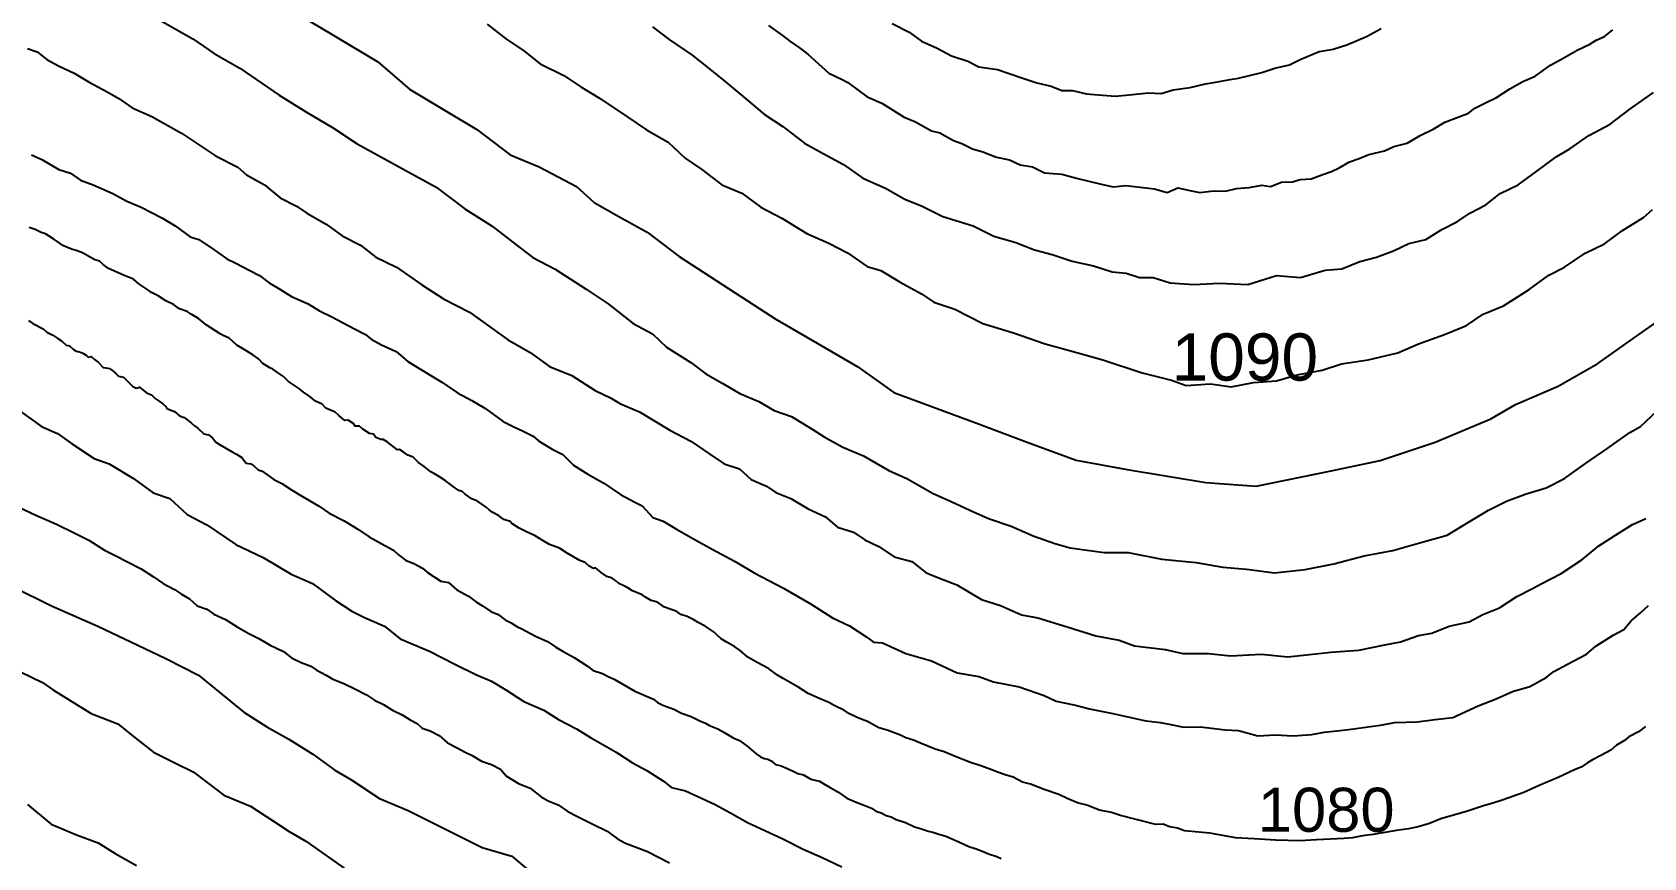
# Model space of a CAD drawing. Header units: millimetres. Extents: x 19067981 to 38137102, y 2652003 to 2652615.
# Drawn here: x 19068143.81 to 19068153.59, y 2652408.03 to 2652413.04 of the extents above; entities that cross this region are included whole.
import ezdxf

# ---------------------------------------------------------------- set-up
doc = ezdxf.new("R2010")
doc.units = ezdxf.units.MM
doc.styles.get("Standard").update_dxf_attribs({"font": 'arial.ttf'})

msp = doc.modelspace()

# ---------------------------------------------------------------- linework, layer by layer
for points in [[(19068144.572, 2652413.1231), (19068144.7869, 2652413.0022), (19068144.9166, 2652412.9128), (19068145.073, 2652412.8229), (19068145.3103, 2652412.6589), (19068145.4772, 2652412.5567), (19068145.634, 2652412.4633), (19068145.7851, 2652412.3649), (19068146.0768, 2652412.2036), (19068146.264, 2652412.1011), (19068146.4377, 2652411.9701), (19068146.6043, 2652411.8643), (19068146.7482, 2652411.7531), (19068146.8504, 2652411.6742), (19068146.9855, 2652411.6039), (19068147.1738, 2652411.4813), (19068147.3082, 2652411.3937), (19068147.4597, 2652411.2742), (19068147.5771, 2652411.2111), (19068147.6617, 2652411.1307), (19068147.8099, 2652411.0374), (19068147.9002, 2652410.9686), (19068148.0037, 2652410.9087), (19068148.1083, 2652410.8482), (19068148.2222, 2652410.7994), (19068148.3166, 2652410.7453), (19068148.422, 2652410.7088), (19068148.5468, 2652410.6317), (19068148.6183, 2652410.5858), (19068148.7316, 2652410.5235), (19068148.8584, 2652410.4706), (19068149.0119, 2652410.3804), (19068149.126, 2652410.3304), (19068149.2765, 2652410.243), (19068149.3898, 2652410.1921), (19068149.5033, 2652410.1412), (19068149.6167, 2652410.0903), (19068149.7549, 2652410.0424), (19068149.8888, 2652409.9841), (19068150.0193, 2652409.9382), (19068150.1129, 2652409.9112), (19068150.3198, 2652409.8841), (19068150.4639, 2652409.8841), (19068150.6684, 2652409.8436), (19068150.8769, 2652409.8231), (19068151.0387, 2652409.7936), (19068151.1837, 2652409.7821), (19068151.3529, 2652409.76), (19068151.5392, 2652409.7805), (19068151.7125, 2652409.8149), (19068151.8977, 2652409.8627), (19068152.0718, 2652409.8963), (19068152.2278, 2652409.9397), (19068152.4006, 2652409.9879), (19068152.5403, 2652410.0729), (19068152.6521, 2652410.1409), (19068152.7612, 2652410.1958), (19068152.8804, 2652410.239), (19068153.0019, 2652410.2759), (19068153.1127, 2652410.3333), (19068153.2416, 2652410.4235), (19068153.3761, 2652410.5175), (19068153.5101, 2652410.6113), (19068153.5753, 2652410.6477), (19068153.6732, 2652410.741)], [(19068145.4385, 2652413.1437), (19068145.6332, 2652413.0274), (19068145.909, 2652412.8628), (19068146.1013, 2652412.6954), (19068146.274, 2652412.5931), (19068146.511, 2652412.4507), (19068146.7138, 2652412.2963), (19068146.8892, 2652412.2246), (19068147.1161, 2652412.1043), (19068147.2225, 2652412.0081), (19068147.3731, 2652411.9238), (19068147.5442, 2652411.8282), (19068147.7386, 2652411.6792), (19068147.9644, 2652411.5338), (19068148.1549, 2652411.4111), (19068148.3267, 2652411.3004), (19068148.5768, 2652411.1547), (19068148.8236, 2652411.0111), (19068149.0431, 2652410.8546), (19068149.5552, 2652410.6641), (19068149.8674, 2652410.5479), (19068150.1497, 2652410.4429), (19068150.4579, 2652410.3866), (19068150.9358, 2652410.3084), (19068151.2423, 2652410.2857), (19068151.6962, 2652410.3799), (19068151.9936, 2652410.4417), (19068152.3287, 2652410.5524), (19068152.6665, 2652410.6957), (19068152.8151, 2652410.782), (19068153.0742, 2652410.8923), (19068153.3151, 2652411.0306), (19068153.5648, 2652411.2062), (19068153.8397, 2652411.3994)], [(19068147.5781, 2652413.0747), (19068147.6782, 2652412.9967), (19068147.819, 2652412.9022), (19068147.9161, 2652412.8257), (19068148.02, 2652412.7397), (19068148.1177, 2652412.6587), (19068148.258, 2652412.5424), (19068148.3678, 2652412.4689), (19068148.4996, 2652412.3682), (19068148.5909, 2652412.3182), (19068148.7359, 2652412.2388), (19068148.8547, 2652412.1552), (19068148.9919, 2652412.0954), (19068149.1097, 2652412.0285), (19068149.2143, 2652411.9851), (19068149.3394, 2652411.9233), (19068149.5239, 2652411.8672), (19068149.6498, 2652411.8039), (19068149.7833, 2652411.7645), (19068149.8966, 2652411.7211), (19068150.0034, 2652411.6931), (19068150.1241, 2652411.6527), (19068150.2548, 2652411.6231), (19068150.3675, 2652411.5871), (19068150.4521, 2652411.5782), (19068150.5324, 2652411.5532), (19068150.6156, 2652411.5532), (19068150.7205, 2652411.5199), (19068150.8641, 2652411.5104), (19068151.0165, 2652411.5185), (19068151.191, 2652411.5104), (19068151.3645, 2652411.5643), (19068151.511, 2652411.5525), (19068151.6612, 2652411.5973), (19068151.762, 2652411.6062), (19068151.871, 2652411.6488), (19068151.9717, 2652411.6755), (19068152.0755, 2652411.7144), (19068152.169, 2652411.7585), (19068152.2706, 2652411.7835), (19068152.3678, 2652411.8446), (19068152.4637, 2652411.8922), (19068152.5388, 2652411.9437), (19068152.6352, 2652411.9929), (19068152.7228, 2652412.0628), (19068152.8311, 2652412.115), (19068152.9447, 2652412.1985), (19068153.0629, 2652412.2853), (19068153.1457, 2652412.3345), (19068153.2608, 2652412.4144), (19068153.3896, 2652412.4843), (19068153.5089, 2652412.5747), (19068153.6527, 2652412.676)], [(19068148.2814, 2652413.0814), (19068148.3666, 2652413.0209), (19068148.4117, 2652412.988), (19068148.4689, 2652412.9462), (19068148.5195, 2652412.9089), (19068148.6475, 2652412.794), (19068148.7333, 2652412.7533), (19068148.763, 2652412.7357), (19068148.8257, 2652412.6896), (19068148.8807, 2652412.6491), (19068148.9699, 2652412.6105), (19068149.1058, 2652412.525), (19068149.1729, 2652412.4975), (19068149.2708, 2652412.4437), (19068149.3216, 2652412.4311), (19068149.404, 2652412.3839), (19068149.4557, 2652412.3666), (19068149.519, 2652412.3328), (19068149.583, 2652412.3147), (19068149.6658, 2652412.2822), (19068149.7452, 2652412.2675), (19068149.8094, 2652412.2363), (19068149.8839, 2652412.2253), (19068149.9563, 2652412.1885), (19068150.0622, 2652412.1803), (19068150.1515, 2652412.1547), (19068150.2936, 2652412.1216), (19068150.3726, 2652412.1032), (19068150.4506, 2652412.1116), (19068150.6236, 2652412.0908), (19068150.7008, 2652412.0687), (19068150.7667, 2652412.0973), (19068150.8496, 2652412.0791), (19068150.9, 2652412.068), (19068150.9835, 2652412.0782), (19068151.0559, 2652412.0769), (19068151.1214, 2652412.092), (19068151.1986, 2652412.0989), (19068151.2756, 2652412.1129), (19068151.329, 2652412.1043), (19068151.3962, 2652412.132), (19068151.4622, 2652412.1342), (19068151.5094, 2652412.1476), (19068151.5761, 2652412.1525), (19068151.6395, 2652412.1763), (19068151.698, 2652412.1958), (19068151.7457, 2652412.2187), (19068151.8079, 2652412.2549), (19068151.8673, 2652412.2744), (19068151.9263, 2652412.2987), (19068152.0209, 2652412.3212), (19068152.0762, 2652412.3483), (19068152.1573, 2652412.3682), (19068152.2371, 2652412.4137), (19068152.321, 2652412.4559), (19068152.3869, 2652412.4953), (19068152.4615, 2652412.5235), (19068152.5311, 2652412.5498), (19068152.5681, 2652412.5805), (19068152.6336, 2652412.6125), (19068152.7009, 2652412.6455), (19068152.7821, 2652412.6986), (19068152.861, 2652412.7423), (19068152.9343, 2652412.7744), (19068153.0282, 2652412.8414), (19068153.1041, 2652412.8847), (19068153.1894, 2652412.9334), (19068153.2661, 2652412.9687), (19068153.3056, 2652412.9938), (19068153.3563, 2652413.0159), (19068153.4075, 2652413.0562)], [(19068149.032, 2652413.095), (19068149.135, 2652413.0414), (19068149.2102, 2652412.9882), (19068149.3043, 2652412.9456), (19068149.3913, 2652412.8977), (19068149.4904, 2652412.8666), (19068149.5591, 2652412.8323), (19068149.6716, 2652412.8152), (19068149.8137, 2652412.7667), (19068149.91, 2652412.7338), (19068149.9969, 2652412.7132), (19068150.0626, 2652412.6872), (19068150.1265, 2652412.6872), (19068150.2112, 2652412.6683), (19068150.3087, 2652412.6599), (19068150.3886, 2652412.6528), (19068150.4697, 2652412.661), (19068150.5883, 2652412.6731), (19068150.6656, 2652412.6705), (19068150.7372, 2652412.6924), (19068150.84, 2652412.7061), (19068150.9335, 2652412.7292), (19068150.9957, 2652412.7375), (19068151.0845, 2652412.754), (19068151.1346, 2652412.7634), (19068151.2754, 2652412.7962), (19068151.3553, 2652412.8228), (19068151.4436, 2652412.8429), (19068151.5087, 2652412.8766), (19068151.6238, 2652412.9236), (19068151.7084, 2652412.9378), (19068151.7925, 2652412.965), (19068151.9103, 2652413.0146), (19068152.0012, 2652413.0641)], [(19068143.7836, 2652412.942), (19068143.8431, 2652412.9217), (19068143.9003, 2652412.8765), (19068143.9715, 2652412.8371), (19068144.067, 2652412.794), (19068144.1579, 2652412.7377), (19068144.2712, 2652412.6779), (19068144.3375, 2652412.6391), (19068144.4198, 2652412.5828), (19068144.5379, 2652412.5295), (19068144.7179, 2652412.4285), (19068144.925, 2652412.292), (19068145.0598, 2652412.223), (19068145.1131, 2652412.1765), (19068145.2212, 2652412.115), (19068145.3174, 2652412.0363), (19068145.4163, 2652411.9865), (19068145.4795, 2652411.9426), (19068145.5968, 2652411.8762), (19068145.694, 2652411.8048), (19068145.8043, 2652411.748), (19068145.897, 2652411.6755), (19068146.0226, 2652411.615), (19068146.1774, 2652411.5084), (19068146.3078, 2652411.4237), (19068146.4674, 2652411.3427), (19068146.596, 2652411.2493), (19068146.6975, 2652411.1767), (19068146.8351, 2652411.0968), (19068146.9515, 2652411.012), (19068147.0871, 2652410.9587), (19068147.2298, 2652410.8665), (19068147.3226, 2652410.8219), (19068147.383, 2652410.7861), (19068147.4981, 2652410.7376), (19068147.5855, 2652410.6843), (19068147.6827, 2652410.6251), (19068147.8104, 2652410.5593), (19068147.9252, 2652410.4804), (19068148.012, 2652410.4206), (19068148.1046, 2652410.3916), (19068148.1764, 2652410.327), (19068148.27, 2652410.285), (19068148.3269, 2652410.2475), (19068148.4174, 2652410.2114), (19068148.5215, 2652410.1485), (19068148.6274, 2652410.1004), (19068148.7009, 2652410.0366), (19068148.7964, 2652410.0066), (19068148.8656, 2652409.9611), (19068148.9513, 2652409.9192), (19068149.0449, 2652409.858), (19068149.1511, 2652409.828), (19068149.2377, 2652409.7598), (19068149.3462, 2652409.717), (19068149.4237, 2652409.6864), (19068149.5749, 2652409.5976), (19068149.6904, 2652409.5609), (19068149.8181, 2652409.5059), (19068149.917, 2652409.4867), (19068150.0951, 2652409.4313), (19068150.2679, 2652409.3775), (19068150.4101, 2652409.3509), (19068150.5037, 2652409.3168), (19068150.6887, 2652409.2938), (19068150.7963, 2652409.2702), (19068150.9529, 2652409.2702), (19068151.0854, 2652409.257), (19068151.2744, 2652409.2666), (19068151.4345, 2652409.2491), (19068151.5465, 2652409.2613), (19068151.6943, 2652409.2775), (19068151.8639, 2652409.2911), (19068152.0222, 2652409.3225), (19068152.117, 2652409.3414), (19068152.227, 2652409.3802), (19068152.3087, 2652409.3937), (19068152.4128, 2652409.4357), (19068152.5335, 2652409.4619), (19068152.6175, 2652409.5073), (19068152.719, 2652409.5475), (19068152.8243, 2652409.616), (19068152.9188, 2652409.665), (19068152.9719, 2652409.6924), (19068153.0928, 2652409.7551), (19068153.2174, 2652409.8393), (19068153.3216, 2652409.9232), (19068153.4441, 2652410.0018), (19068153.525, 2652410.0538), (19068153.6062, 2652410.0905)], [(19068143.8073, 2652412.2968), (19068143.8703, 2652412.2693), (19068143.9734, 2652412.208), (19068144.0445, 2652412.1862), (19068144.1044, 2652412.1438), (19068144.1824, 2652412.1158), (19068144.3013, 2652412.0619), (19068144.3855, 2652412.017), (19068144.4729, 2652411.979), (19068144.5979, 2652411.9157), (19068144.679, 2652411.8659), (19068144.7701, 2652411.7998), (19068144.8243, 2652411.783), (19068144.9158, 2652411.7204), (19068144.9931, 2652411.6668), (19068145.0481, 2652411.6394), (19068145.1281, 2652411.5979), (19068145.1911, 2652411.5649), (19068145.251, 2652411.5194), (19068145.3159, 2652411.4814), (19068145.3865, 2652411.4374), (19068145.4875, 2652411.3925), (19068145.5556, 2652411.3495), (19068145.6317, 2652411.3146), (19068145.7692, 2652411.242), (19068145.836, 2652411.2072), (19068145.8697, 2652411.1785), (19068145.9327, 2652411.1436), (19068146.0216, 2652411.1029), (19068146.0927, 2652411.0424), (19068146.2114, 2652410.9692), (19068146.2981, 2652410.9163), (19068146.3942, 2652410.8533), (19068146.4805, 2652410.8051), (19068146.5604, 2652410.7596), (19068146.6715, 2652410.6795), (19068146.7357, 2652410.6459), (19068146.7838, 2652410.6241), (19068146.8524, 2652410.5904), (19068146.8858, 2652410.562), (19068146.9688, 2652410.5097), (19068147.0324, 2652410.4773), (19068147.0979, 2652410.4143), (19068147.1855, 2652410.3598), (19068147.2815, 2652410.3043), (19068147.3826, 2652410.2358), (19068147.4695, 2652410.1887), (19068147.5144, 2652410.1675), (19068147.5793, 2652410.0953), (19068147.6423, 2652410.0734), (19068147.7223, 2652410.0251), (19068147.8259, 2652409.9653), (19068147.9401, 2652409.9036), (19068148.0794, 2652409.8278), (19068148.1942, 2652409.7605), (19068148.3734, 2652409.6673), (19068148.5413, 2652409.5689), (19068148.669, 2652409.4864), (19068148.7725, 2652409.4378), (19068148.8787, 2652409.3695), (19068148.9187, 2652409.339), (19068148.9742, 2652409.3359), (19068149.114, 2652409.2699), (19068149.2703, 2652409.2258), (19068149.4263, 2652409.1535), (19068149.558, 2652409.1299), (19068149.6472, 2652409.0975), (19068149.8029, 2652409.0685), (19068149.9539, 2652409.0155), (19068150.0275, 2652408.98), (19068150.1454, 2652408.9576), (19068150.2297, 2652408.9345), (19068150.3723, 2652408.9069), (19068150.5714, 2652408.862), (19068150.6612, 2652408.852), (19068150.7436, 2652408.8358), (19068150.801, 2652408.824), (19068150.9038, 2652408.825), (19068151.0529, 2652408.8069), (19068151.1334, 2652408.8038), (19068151.2519, 2652408.7696), (19068151.3598, 2652408.7764), (19068151.4663, 2652408.7713), (19068151.5799, 2652408.7782), (19068151.6535, 2652408.7919), (19068151.7508, 2652408.8031), (19068151.8344, 2652408.8125), (19068151.9205, 2652408.8249), (19068152.0089, 2652408.8368), (19068152.0819, 2652408.8518), (19068152.2191, 2652408.8549), (19068152.3283, 2652408.8705), (19068152.435, 2652408.8823), (19068152.5895, 2652408.9523), (19068152.6975, 2652408.9941), (19068152.7985, 2652409.0402), (19068152.9021, 2652409.0701), (19068153.0016, 2652409.1241), (19068153.0478, 2652409.1615), (19068153.1308, 2652409.2045), (19068153.2462, 2652409.2662), (19068153.3032, 2652409.3152), (19068153.4092, 2652409.3812), (19068153.4735, 2652409.4155), (19068153.5178, 2652409.4678), (19068153.5753, 2652409.5162), (19068153.6234, 2652409.5623)], [(19068143.7887, 2652411.2922), (19068143.815, 2652411.2736), (19068143.8793, 2652411.2401), (19068143.9002, 2652411.2209), (19068143.9365, 2652411.2031), (19068143.9674, 2652411.1815), (19068143.989, 2652411.1692), (19068144.0185, 2652411.1411), (19068144.0386, 2652411.1388), (19068144.0633, 2652411.1157), (19068144.0795, 2652411.1057), (19068144.0988, 2652411.1018), (19068144.1197, 2652411.0925), (19068144.139, 2652411.0817), (19068144.1521, 2652411.0686), (19068144.1691, 2652411.0733), (19068144.1899, 2652411.054), (19068144.2131, 2652411.0385), (19068144.2434, 2652411.0066), (19068144.2597, 2652411.0043), (19068144.2805, 2652411.0012), (19068144.3006, 2652410.9858), (19068144.3184, 2652410.9711), (19068144.3363, 2652410.9532), (19068144.3664, 2652410.9485), (19068144.3842, 2652410.93), (19068144.4042, 2652410.9084), (19068144.422, 2652410.8907), (19068144.4429, 2652410.8807), (19068144.4637, 2652410.8861), (19068144.5064, 2652410.8521), (19068144.5357, 2652410.8405), (19068144.5589, 2652410.8181), (19068144.582, 2652410.8019), (19068144.6044, 2652410.7857), (19068144.6238, 2652410.7688), (19068144.6299, 2652410.758), (19068144.6748, 2652410.7392), (19068144.7057, 2652410.7138), (19068144.7351, 2652410.703), (19068144.759, 2652410.6845), (19068144.7799, 2652410.6683), (19068144.7976, 2652410.6513), (19068144.8169, 2652410.6374), (19068144.8541, 2652410.604), (19068144.8819, 2652410.597), (19068144.9067, 2652410.5793), (19068144.9275, 2652410.5531), (19068144.9522, 2652410.5361), (19068144.987, 2652410.5176), (19068145.0258, 2652410.494), (19068145.0521, 2652410.4809), (19068145.0837, 2652410.4593), (19068145.1108, 2652410.4254), (19068145.1394, 2652410.4215), (19068145.1579, 2652410.4092), (19068145.1834, 2652410.386), (19068145.2073, 2652410.3768), (19068145.2794, 2652410.3273), (19068145.3271, 2652410.303), (19068145.3867, 2652410.2631), (19068145.443, 2652410.2303), (19068145.5497, 2652410.1659), (19068145.6146, 2652410.1213), (19068145.7065, 2652410.0756), (19068145.7887, 2652410.0256), (19068145.8584, 2652409.9787), (19068145.9304, 2652409.9388), (19068146.0043, 2652409.8984), (19068146.034, 2652409.8703), (19068146.0786, 2652409.8374), (19068146.1335, 2652409.8148), (19068146.182, 2652409.789), (19068146.2118, 2652409.7616), (19068146.2918, 2652409.7089), (19068146.338, 2652409.7018), (19068146.3904, 2652409.6557), (19068146.4163, 2652409.6424), (19068146.4601, 2652409.6174), (19068146.5088, 2652409.5826), (19068146.5456, 2652409.5592), (19068146.5958, 2652409.5248), (19068146.6396, 2652409.506), (19068146.6835, 2652409.4747), (19068146.7187, 2652409.4568), (19068146.7539, 2652409.4349), (19068146.7837, 2652409.4208), (19068146.8661, 2652409.3758), (19068146.9405, 2652409.3437), (19068146.9914, 2652409.3093), (19068147.036, 2652409.2827), (19068147.1026, 2652409.2452), (19068147.1819, 2652409.1937), (19068147.2178, 2652409.1676), (19068147.2739, 2652409.148), (19068147.3132, 2652409.1289), (19068147.3437, 2652409.1146), (19068147.4707, 2652409.0417), (19068147.5829, 2652408.993), (19068147.608, 2652408.9724), (19068147.639, 2652408.9576), (19068147.706, 2652408.9324), (19068147.7537, 2652408.9078), (19068147.8049, 2652408.8901), (19068147.8329, 2652408.8779), (19068147.8648, 2652408.8617), (19068147.8998, 2652408.8474), (19068147.9229, 2652408.8337), (19068147.9732, 2652408.8128), (19068148.0061, 2652408.7946), (19068148.0671, 2652408.7588), (19068148.1054, 2652408.7416), (19068148.1497, 2652408.7102), (19068148.2073, 2652408.6608), (19068148.2324, 2652408.6431), (19068148.256, 2652408.6323), (19068148.2781, 2652408.6294), (19068148.2968, 2652408.6181), (19068148.3239, 2652408.597), (19068148.3578, 2652408.5881), (19068148.4269, 2652408.5588), (19068148.4593, 2652408.5416), (19068148.4942, 2652408.5337), (19068148.539, 2652408.5082), (19068148.5901, 2652408.4959), (19068148.6176, 2652408.4797), (19068148.656, 2652408.4571), (19068148.7032, 2652408.4301), (19068148.7569, 2652408.3912), (19068148.8145, 2652408.3681), (19068148.8553, 2652408.3519), (19068148.9076, 2652408.3311), (19068148.9321, 2652408.313), (19068148.9646, 2652408.3032), (19068148.9966, 2652408.286), (19068149.0256, 2652408.2796), (19068149.056, 2652408.2634), (19068149.1123, 2652408.244), (19068149.1679, 2652408.2184), (19068149.2048, 2652408.2086), (19068149.2288, 2652408.2008), (19068149.2515, 2652408.1924), (19068149.2785, 2652408.185), (19068149.3154, 2652408.1728), (19068149.3577, 2652408.162), (19068149.3896, 2652408.1482), (19068149.4363, 2652408.1271), (19068149.4965, 2652408.0994), (19068149.5418, 2652408.0836), (19068149.5835, 2652408.0689), (19068149.6165, 2652408.0547), (19068149.6671, 2652408.037), (19068149.6937, 2652408.0252)], [(19068143.7392, 2652410.7404), (19068143.8683, 2652410.6474), (19068143.966, 2652410.6048), (19068144.0503, 2652410.5446), (19068144.1883, 2652410.4535), (19068144.2801, 2652410.4208), (19068144.4264, 2652410.3335), (19068144.5466, 2652410.2462), (19068144.6465, 2652410.2107), (19068144.7535, 2652410.1134), (19068144.8728, 2652410.0518), (19068145.0484, 2652409.9312), (19068145.213, 2652409.8531), (19068145.3831, 2652409.7517), (19068145.5131, 2652409.6955), (19068145.6529, 2652409.5918), (19068145.7512, 2652409.5282), (19068145.8287, 2652409.4881), (19068145.9505, 2652409.4356), (19068146.0447, 2652409.3596), (19068146.2246, 2652409.2835), (19068146.3769, 2652409.2047), (19068146.505, 2652409.1429), (19068146.5991, 2652409.1014), (19068146.6877, 2652409.0489), (19068146.7957, 2652408.9798), (19068146.9175, 2652408.9272), (19068147.0075, 2652408.8692), (19068147.1169, 2652408.8125), (19068147.2013, 2652408.7599), (19068147.357, 2652408.6704), (19068147.4553, 2652408.6068), (19068147.5425, 2652408.5598), (19068147.6435, 2652408.4962), (19068147.692, 2652408.4561), (19068147.7778, 2652408.4368), (19068147.9536, 2652408.3566), (19068148.0464, 2652408.3041), (19068148.1544, 2652408.2446), (19068148.2852, 2652408.1842), (19068148.3682, 2652408.1455), (19068148.4915, 2652408.0819), (19068148.6077, 2652408.0322), (19068148.7268, 2652407.9755)], [(19068143.7305, 2652410.1586), (19068143.8341, 2652410.1102), (19068143.959, 2652410.0545), (19068144.067, 2652410.003), (19068144.1564, 2652409.9579), (19068144.25, 2652409.8984), (19068144.323, 2652409.8601), (19068144.3867, 2652409.8295), (19068144.4743, 2652409.7838), (19068144.5485, 2652409.7354), (19068144.6064, 2652409.6946), (19068144.6749, 2652409.6594), (19068144.7178, 2652409.6299), (19068144.7669, 2652409.6023), (19068144.8137, 2652409.5595), (19068144.872, 2652409.5394), (19068144.9155, 2652409.5086), (19068144.9845, 2652409.4772), (19068145.0557, 2652409.4326), (19068145.1226, 2652409.3932), (19068145.1876, 2652409.3604), (19068145.2559, 2652409.3203), (19068145.3376, 2652409.2815), (19068145.3854, 2652409.2444), (19068145.4444, 2652409.2157), (19068145.5033, 2652409.1929), (19068145.5348, 2652409.1715), (19068145.5964, 2652409.1381), (19068145.6366, 2652409.114), (19068145.7031, 2652409.089), (19068145.7741, 2652409.0536), (19068145.841, 2652409.0188), (19068145.8899, 2652408.9867), (19068145.9435, 2652408.9599), (19068145.9994, 2652408.9255), (19068146.057, 2652408.8974), (19068146.1059, 2652408.8673), (19068146.1487, 2652408.8452), (19068146.1789, 2652408.8178), (19068146.2284, 2652408.7998), (19068146.2822, 2652408.7719), (19068146.3324, 2652408.7278), (19068146.3913, 2652408.6977), (19068146.4409, 2652408.6716), (19068146.4817, 2652408.6509), (19068146.5393, 2652408.6161), (19068146.5998, 2652408.5957), (19068146.654, 2652408.5683), (19068146.6902, 2652408.5248), (19068146.7645, 2652408.4813), (19068146.8348, 2652408.4532), (19068146.9006, 2652408.3994), (19068146.9434, 2652408.376), (19068147.0044, 2652408.3526), (19068147.0566, 2652408.3158), (19068147.0981, 2652408.2937), (19068147.1302, 2652408.2777), (19068147.211, 2652408.2372), (19068147.302, 2652408.1918), (19068147.365, 2652408.1443), (19068147.4125, 2652408.1195), (19068147.5472, 2652408.0687), (19068147.68, 2652408.0002)], [(19068143.6933, 2652409.6772), (19068143.9287, 2652409.5596), (19068144.2109, 2652409.4365), (19068144.4538, 2652409.3208), (19068144.6267, 2652409.2376), (19068144.821, 2652409.1387), (19068144.9425, 2652409.0398), (19068145.0976, 2652408.9148), (19068145.2358, 2652408.8252), (19068145.3704, 2652408.7506), (19068145.5147, 2652408.66), (19068145.6493, 2652408.5611), (19068145.7464, 2652408.5051), (19068145.9202, 2652408.3894), (19068146.0939, 2652408.3167), (19068146.2326, 2652408.2484), (19068146.4064, 2652408.1607), (19068146.5428, 2652408.0935), (19068146.724, 2652408.0394), (19068146.8417, 2652407.9405)], [(19068143.7836, 2652408.3536), (19068143.9262, 2652408.2352), (19068144.0809, 2652408.169), (19068144.2115, 2652408.1208), (19068144.316, 2652408.0566), (19068144.4446, 2652407.9843)]]:
    msp.add_lwpolyline(points)
at = {"color": 61}
for points in [[(19068146.5733, 2652413.0907), (19068146.6851, 2652413.0029), (19068146.7961, 2652412.9293), (19068146.8949, 2652412.8503), (19068147.0381, 2652412.7792), (19068147.1422, 2652412.7101), (19068147.2547, 2652412.6418), (19068147.4283, 2652412.5252), (19068147.5413, 2652412.4493), (19068147.673, 2652412.3741), (19068147.7765, 2652412.2766), (19068147.8776, 2652412.2083), (19068147.9972, 2652412.1146), (19068148.1196, 2652412.0645), (19068148.2358, 2652411.9802), (19068148.363, 2652411.9123), (19068148.515, 2652411.819), (19068148.6484, 2652411.7616), (19068148.7601, 2652411.7024), (19068148.8809, 2652411.6189), (19068148.9638, 2652411.5961), (19068149.0803, 2652411.5236), (19068149.2095, 2652411.4538), (19068149.2855, 2652411.4029), (19068149.4117, 2652411.3596), (19068149.5823, 2652411.2735), (19068149.7692, 2652411.2174), (19068149.9602, 2652411.1509), (19068150.1084, 2652411.1092), (19068150.3106, 2652411.0522), (19068150.5488, 2652410.9732), (19068150.7278, 2652410.9303), (19068150.816, 2652410.8977), (19068150.9649, 2652410.9075), (19068151.0888, 2652410.8886), (19068151.2256, 2652410.9159), (19068151.3652, 2652410.9251), (19068151.4898, 2652410.9622), (19068151.6418, 2652410.9911), (19068151.7596, 2652411.029), (19068151.9205, 2652411.0521), (19068152.1014, 2652411.0961), (19068152.226, 2652411.1493), (19068152.3856, 2652411.2069), (19068152.5189, 2652411.2614), (19068152.6192, 2652411.3297), (19068152.7438, 2652411.3798), (19068152.8991, 2652411.4788), (19068153.0184, 2652411.5676), (19068153.1127, 2652411.6162), (19068153.2391, 2652411.7001), (19068153.3554, 2652411.7578), (19068153.4656, 2652411.8382), (19068153.592, 2652411.9175), (19068153.6475, 2652411.9661)], [(19068153.6046, 2652408.8267), (19068153.5629, 2652408.7957), (19068153.5035, 2652408.7644), (19068153.4765, 2652408.7424), (19068153.4291, 2652408.7147), (19068153.3937, 2652408.684), (19068153.3369, 2652408.654), (19068153.2841, 2652408.6253), (19068153.2527, 2652408.606), (19068153.2153, 2652408.5793), (19068153.1773, 2652408.566), (19068153.0742, 2652408.517), (19068152.9599, 2652408.4683), (19068152.8664, 2652408.4262), (19068152.7412, 2652408.382), (19068152.6717, 2652408.3593), (19068152.6277, 2652408.3467), (19068152.5239, 2652408.3138), (19068152.3629, 2652408.2664), (19068152.2928, 2652408.2377), (19068152.224, 2652408.219), (19068152.1665, 2652408.2057), (19068152.0937, 2652408.195), (19068152.0107, 2652408.1808), (19068151.9512, 2652408.1715), (19068151.8878, 2652408.1635), (19068151.8268, 2652408.1507), (19068151.7754, 2652408.1473), (19068151.6077, 2652408.1387), (19068151.5069, 2652408.134), (19068151.3584, 2652408.1379), (19068151.2301, 2652408.1446), (19068151.1157, 2652408.152), (19068151.0396, 2652408.166), (19068150.9607, 2652408.1794), (19068150.8939, 2652408.1854), (19068150.8075, 2652408.1935), (19068150.7641, 2652408.2095), (19068150.7147, 2652408.2175), (19068150.6773, 2652408.2342), (19068150.6332, 2652408.2315), (19068150.5041, 2652408.2637), (19068150.4186, 2652408.2863), (19068150.3625, 2652408.305), (19068150.291, 2652408.319), (19068150.2127, 2652408.3499), (19068150.1566, 2652408.3639), (19068150.0938, 2652408.3892), (19068150.0437, 2652408.4146), (19068149.954, 2652408.4455), (19068149.8718, 2652408.4762), (19068149.8231, 2652408.4895), (19068149.7663, 2652408.5195), (19068149.7183, 2652408.5335), (19068149.6785, 2652408.5473), (19068149.6311, 2652408.5662), (19068149.5703, 2652408.5892), (19068149.5077, 2652408.6086), (19068149.4603, 2652408.6275), (19068149.4002, 2652408.6514), (19068149.3478, 2652408.6732), (19068149.2928, 2652408.6895), (19068149.2035, 2652408.7255), (19068149.1613, 2652408.7436), (19068149.1143, 2652408.7577), (19068149.0828, 2652408.7738), (19068149.002, 2652408.8047), (19068148.9517, 2652408.8181), (19068148.8819, 2652408.8577), (19068148.8236, 2652408.8798), (19068148.7684, 2652408.9061), (19068148.7422, 2652408.9242), (19068148.6792, 2652408.9543), (19068148.647, 2652408.9731), (19068148.5804, 2652409.0007), (19068148.5227, 2652409.0268), (19068148.4663, 2652409.0643), (19068148.4125, 2652409.094), (19068148.3696, 2652409.1175), (19068148.336, 2652409.1396), (19068148.2817, 2652409.1785), (19068148.2117, 2652409.2163), (19068148.1567, 2652409.2472), (19068148.1097, 2652409.288), (19068148.0769, 2652409.3101), (19068148.0238, 2652409.3411), (19068147.9949, 2652409.3586), (19068147.9654, 2652409.386), (19068147.952, 2652409.3988), (19068147.8976, 2652409.4358), (19068147.8553, 2652409.4579), (19068147.8278, 2652409.4747), (19068147.7881, 2652409.4955), (19068147.7498, 2652409.5073), (19068147.7259, 2652409.5257), (19068147.6902, 2652409.5376), (19068147.6501, 2652409.5517), (19068147.6079, 2652409.5809), (19068147.5699, 2652409.5917), (19068147.5342, 2652409.6112), (19068147.5142, 2652409.6263), (19068147.4556, 2652409.6506), (19068147.427, 2652409.6694), (19068147.4001, 2652409.6826), (19068147.3728, 2652409.695), (19068147.3553, 2652409.7116), (19068147.3317, 2652409.7285), (19068147.3006, 2652409.7375), (19068147.2647, 2652409.7614), (19068147.2515, 2652409.7742), (19068147.2318, 2652409.7895), (19068147.2195, 2652409.7865), (19068147.1922, 2652409.8007), (19068147.1692, 2652409.8226), (19068147.1364, 2652409.8346), (19068147.0584, 2652409.8797), (19068147.0136, 2652409.9092), (19068146.9513, 2652409.9321), (19068146.9174, 2652409.9518), (19068146.865, 2652409.9845), (19068146.8092, 2652410.0107), (19068146.7688, 2652410.0315), (19068146.7229, 2652410.0599), (19068146.7127, 2652410.0723), (19068146.6756, 2652410.0833), (19068146.6428, 2652410.1084), (19068146.6034, 2652410.1291), (19068146.5848, 2652410.1422), (19068146.5684, 2652410.1586), (19068146.5149, 2652410.1957), (19068146.481, 2652410.2099), (19068146.4406, 2652410.2383), (19068146.422, 2652410.2546), (19068146.4012, 2652410.2601), (19068146.3761, 2652410.2787), (19068146.3507, 2652410.2955), (19068146.319, 2652410.3207), (19068146.284, 2652410.3436), (19068146.2545, 2652410.36), (19068146.2315, 2652410.372), (19068146.1922, 2652410.4047), (19068146.1561, 2652410.4287), (19068146.1244, 2652410.4615), (19068146.0927, 2652410.4735), (19068146.0643, 2652410.4942), (19068146.0413, 2652410.5095), (19068146.0293, 2652410.5062), (19068145.9669, 2652410.5556), (19068145.9418, 2652410.5687), (19068145.9276, 2652410.5698), (19068145.8979, 2652410.582), (19068145.8847, 2652410.6016), (19068145.8585, 2652410.606), (19068145.8192, 2652410.6311), (19068145.7984, 2652410.6497), (19068145.7732, 2652410.6508), (19068145.7634, 2652410.665), (19068145.7295, 2652410.6868), (19068145.7098, 2652410.6846), (19068145.6738, 2652410.7152), (19068145.6508, 2652410.7348), (19068145.5937, 2652410.7603), (19068145.5729, 2652410.7843), (19068145.5314, 2652410.8028), (19068145.4964, 2652410.8301), (19068145.4592, 2652410.8563), (19068145.4352, 2652410.8771), (19068145.3684, 2652410.9212), (19068145.3378, 2652410.9507), (19068145.3017, 2652410.9758), (19068145.2733, 2652410.9954), (19068145.2547, 2652411.0053), (19068145.2121, 2652411.0304), (19068145.1858, 2652411.0587), (19068145.152, 2652411.0838), (19068145.0982, 2652411.1149), (19068145.0545, 2652411.1422), (19068145.0075, 2652411.1837), (19068144.9681, 2652411.2033), (19068144.9528, 2652411.211), (19068144.8684, 2652411.2658), (19068144.8224, 2652411.3029), (19068144.7765, 2652411.3302), (19068144.7525, 2652411.3455), (19068144.7055, 2652411.3629), (19068144.6694, 2652411.3881), (19068144.6224, 2652411.411), (19068144.5765, 2652411.4415), (19068144.5371, 2652411.4623), (19068144.5131, 2652411.4776), (19068144.4583, 2652411.5141), (19068144.4266, 2652411.5425), (19068144.3654, 2652411.5676), (19068144.3107, 2652411.5906), (19068144.2757, 2652411.608), (19068144.2427, 2652411.6312), (19068144.2197, 2652411.652), (19068144.1913, 2652411.6607), (19068144.1596, 2652411.6771), (19068144.1169, 2652411.7033), (19068144.0798, 2652411.7175), (19068144.0503, 2652411.724), (19068144.0011, 2652411.7458), (19068143.9442, 2652411.7862), (19068143.8926, 2652411.8183), (19068143.8663, 2652411.826), (19068143.8292, 2652411.8434), (19068143.7942, 2652411.8565)], [(19068143.6736, 2652409.1904), (19068143.8741, 2652409.0933), (19068143.9403, 2652409.0485), (19068144.1709, 2652408.9055), (19068144.3325, 2652408.8433), (19068144.4376, 2652408.7578), (19068144.5485, 2652408.6723), (19068144.6809, 2652408.6042), (19068144.7899, 2652408.5518), (19068144.9753, 2652408.4109), (19068145.1368, 2652408.3428), (19068145.277, 2652408.2534), (19068145.3724, 2652408.1893), (19068145.4736, 2652408.131), (19068145.7192, 2652407.957)]]:
    msp.add_lwpolyline(points, dxfattribs=at)

# ---------------------------------------------------------------- texts
at = {"attachment_point": 1}
for s, insert, char_height in [('1090', (19068150.728, 2652411.2131), 0.28628), ('1080', (19068151.2515, 2652408.4553), 0.2672)]:
    msp.add_mtext(s, dxfattribs=dict(at, insert=insert, char_height=char_height))

doc.saveas('drawing.dxf')
